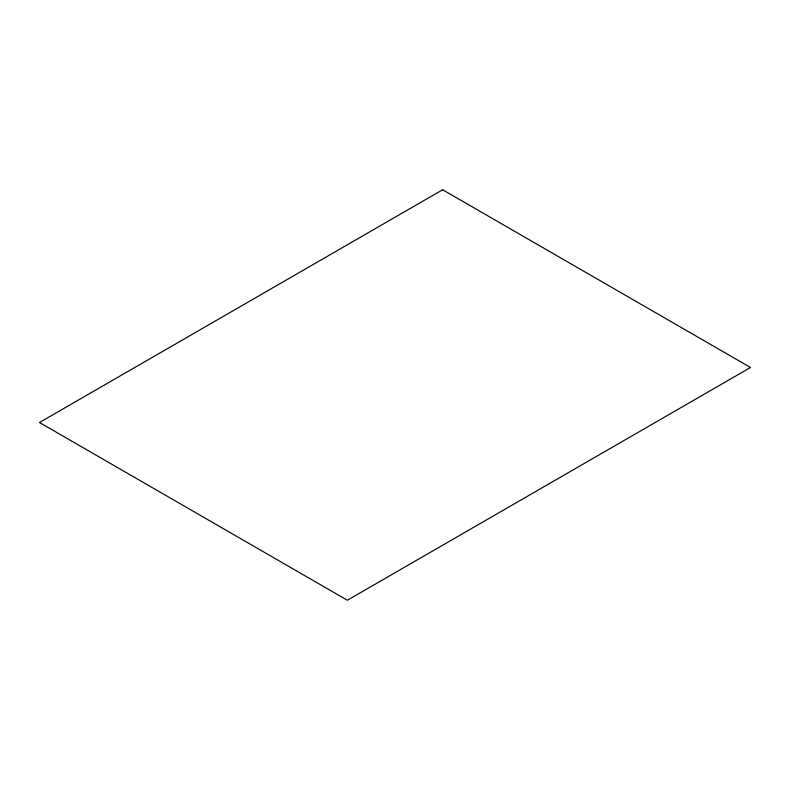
<?xml version="1.0" encoding="UTF-8"?>
<svg xmlns="http://www.w3.org/2000/svg" width="790" height="790" viewBox="0 0 790 790"><rect width="100%" height="100%" fill="white"/><g stroke="black" fill="none" stroke-linecap="round" stroke-linejoin="round"><path stroke-width="1.19" d="M442.647 189.758L39.5 422.512L347.353 600.242L750.5 367.488L442.647 189.758"/></g></svg>
